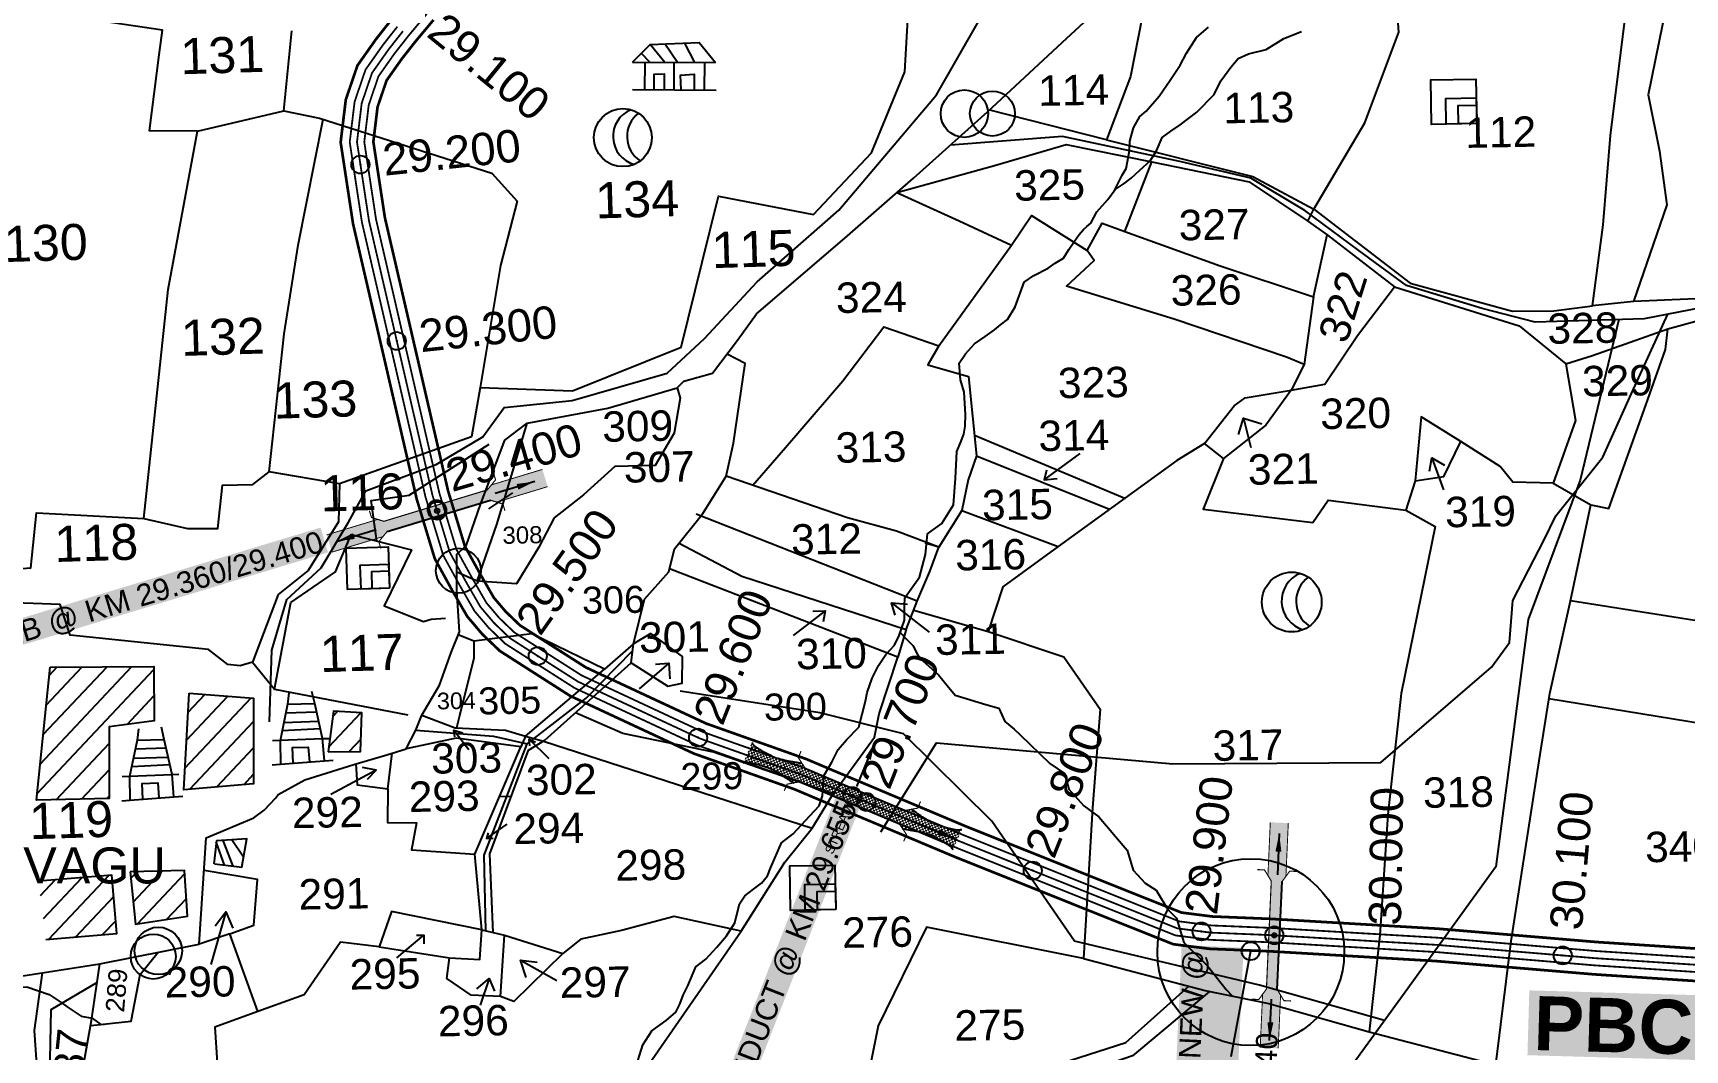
# Model space of a CAD drawing. Header units: millimetres. Extents: x 195514 to 200740, y 1600994 to 1606027.
# Drawn here: x 197881 to 198798, y 1603069 to 1603634 of the extents above; entities that cross this region are included whole.
import ezdxf
from ezdxf.enums import TextEntityAlignment as Align

# ---------------------------------------------------------------- set-up
doc = ezdxf.new("R2010")
doc.units = ezdxf.units.MM
doc.header["$PDMODE"] = 32
doc.header["$PDSIZE"] = 10
doc.linetypes.add('ACAD_ISO02W100', pattern=[15, 12, -3])
doc.linetypes.add('HIDDEN2', pattern=[0.1875, 0.125, -0.0625])
for name, color, linetype in [('BOUNDRY STONES', 240, 'Continuous'), ('CANAL1', 7, 'Continuous'), ('CSMark', 72, 'Continuous'), ('PAPER SIZE', 5, 'Continuous'), ('PLOTS', 7, 'Continuous'), ('PLOTS NO', 7, 'Continuous'), ('ROADS', 1, 'Continuous'), ('STREAMS', 4, 'Continuous'), ('STRUCTURE', 5, 'Continuous'), ('text2', 7, 'Continuous'), ('VILLAGE', 7, 'Continuous'), ('wells', 7, 'Continuous')]:
    doc.layers.add(name, color=color, linetype=linetype)
doc.styles.get("Standard").update_dxf_attribs({"font": 'arial.ttf'})
doc.dimstyles.get("Standard").update_dxf_attribs({"dimtxt": 0.18, "dimasz": 0.18, "dimexe": 0.18, "dimexo": 0.0625, "dimgap": 0.09, "dimtad": 0, "dimtih": 1, "dimtoh": 1, "dimdec": 4, "dimzin": 0, "dimdsep": 46, "dimtxsty": 'Standard', "dimcen": 0.09, "dimadec": 0, "dimazin": 0, "dimtfac": 1, "dimtdec": 4, "dimtofl": 0, "dimtmove": 0, "dimatfit": 3, "dimfxl": 1, "dimtolj": 1, "dimtzin": 0, "dimarcsym": 0})
pattern_1 = [(46.742664, (162119.234, 1580884.609), (-7.2939106, 6.8631866), [])]

# ---------------------------------------------------------------- blocks, each defined once
blk = doc.blocks.new('AQUEDUCT')
at = {"layer": 'STRUCTURE'}
h = blk.add_hatch(dxfattribs=at)
h.set_pattern_fill('DASH', color=256, scale=8, angle=-90, style=0)
h.set_pattern_definition([(270, (-1706662.7411, 769762.6106), (1, -1), [1, -1])])
edge = h.paths.add_edge_path()
edge.add_spline(control_points=[(6.52, -63.09), (6.21, -62.64), (5.22, -61.19), (4.64, -58.3), (4.1, -54.41), (3.28, -48.8), (4.1, -41.39), (5.37, -35.78), (6, -33)], knot_values=[0, 0, 0, 0, 1.613557, 5.24513, 8.624976, 13.470124, 22.190216, 30.746377, 30.746377, 30.746377, 30.746377], degree=3, periodic=0)
edge.add_line((6, -33), (4, -30))
edge.add_line((4, -30), (4, 30))
edge.add_line((4, 30), (6, 33))
edge.add_spline(control_points=[(6, 33), (5.29, 35.76), (3.86, 41.33), (2.83, 48.71), (3.49, 54.35), (3.92, 58.25), (4.42, 61.16), (5.37, 62.64), (5.66, 63.09)], knot_values=[0, 0, 0, 0, 8.556161, 17.276253, 22.121402, 25.501247, 29.13282, 30.746377, 30.746377, 30.746377, 30.746377], degree=3, periodic=0)
edge.add_line((5.66, 63.09), (-6.52, 63.09))
edge.add_spline(control_points=[(-6.52, 63.09), (-6.21, 62.64), (-5.22, 61.19), (-4.64, 58.3), (-4.1, 54.41), (-3.28, 48.8), (-4.1, 41.39), (-5.37, 35.78), (-6, 33)], knot_values=[0, 0, 0, 0, 1.613557, 5.24513, 8.624976, 13.470124, 22.190216, 30.746377, 30.746377, 30.746377, 30.746377], degree=3, periodic=0)
edge.add_line((-6, 33), (-4, 30))
edge.add_line((-4, 30), (-4, -30))
edge.add_line((-4, -30), (-6, -33))
edge.add_spline(control_points=[(-6, -33), (-5.29, -35.76), (-3.86, -41.33), (-2.83, -48.71), (-3.49, -54.35), (-3.92, -58.25), (-4.42, -61.16), (-5.37, -62.64), (-5.66, -63.09)], knot_values=[0, 0, 0, 0, 8.556161, 17.276253, 22.121402, 25.501247, 29.13282, 30.746377, 30.746377, 30.746377, 30.746377], degree=3, periodic=0)
edge.add_line((-5.66, -63.09), (6.52, -63.09))
blk.add_circle((0, 0), 0.938)
at = {"layer": 'STRUCTURE', "const_width": 0.628}
for points in [[(-12, 36), (-8, 36), (-4, 30), (-4, -30), (-8, -36), (-12, -36)], [(12, 36), (8, 36), (4, 30), (4, -30), (8, -36), (12, -36)]]:
    blk.add_lwpolyline(points, dxfattribs=at)
at = {"layer": 'STRUCTURE', "color": 3}
for points in [[(-4, 30), (-4, -30)], [(-4, 30), (-4, -30)], [(4, 30), (4, -30)]]:
    blk.add_lwpolyline(points, dxfattribs=at)
at = {"layer": 'STRUCTURE'}
for points in [[(-6.52, 63.09), (-5.66, 61.72), (-4.66, 58.23), (-4.16, 54.89), (-3.61, 50.07), (-4.27, 41.38), (-6, 33)], [(5.66, 63.09), (4.85, 61.7), (3.95, 58.18), (3.54, 54.83), (3.13, 50), (4.03, 41.33), (6, 33)], [(-5.66, -63.09), (-4.85, -61.7), (-3.95, -58.18), (-3.54, -54.83), (-3.13, -50), (-4.03, -41.33), (-6, -33)], [(6.52, -63.09), (5.66, -61.72), (4.66, -58.23), (4.16, -54.89), (3.61, -50.07), (4.27, -41.38), (6, -33)]]:
    blk.add_spline(points, degree=3, dxfattribs=at)
at = {"layer": 'STRUCTURE', "color": 0}
blk.add_text('STREAM', height=5, dxfattribs=at).set_placement((-19.74, -0.14), align=Align.MIDDLE_CENTER)
for points in [[(32.5, 0.13), (5.82, 0)], [(0.41, -62.01), (0.1, -38.15)]]:
    blk.add_leader(points, dimstyle='Standard', override={"dimasz": 10, "dimgap": 0.09, "dimtad": 0}, dxfattribs=at)
blk = doc.blocks.new('SLB')
at = {"layer": 'STRUCTURE'}
h = blk.add_hatch(dxfattribs=at)
h.set_pattern_fill('DOTS', color=6, scale=20, angle=320.37225, style=0)
h.set_pattern_definition([(320.372247934, (-159.4327, -72.9564), (1.2786241598, 0.5641323054), [0, -1.25])])
h.paths.add_polyline_path([(769699.52, 1706871.07), (769699.52, 1706861.07), (769729.11, 1706861.07), (769732.11, 1706863.07), (769792.11, 1706863.07), (769795.11, 1706861.07), (769824.69, 1706861.07), (769824.69, 1706871.07), (769795.11, 1706871.07), (769792.11, 1706869.07), (769732.11, 1706869.07), (769729.11, 1706871.07)])
at = {"layer": 'STRUCTURE', "color": 6, "const_width": 0.628}
for points in [[(769726.11, 1706877.07), (769726.11, 1706873.07), (769732.11, 1706869.07), (769792.11, 1706869.07), (769798.11, 1706873.07), (769798.11, 1706877.07)], [(769726.11, 1706855.07), (769726.11, 1706859.07), (769732.11, 1706863.07), (769792.11, 1706863.07), (769798.11, 1706859.07), (769798.11, 1706855.07)]]:
    blk.add_lwpolyline(points, dxfattribs=at)
at = {"layer": 'STRUCTURE', "color": 6, "linetype": 'ACAD_ISO02W100', "ltscale": 0.5, "const_width": 0.5}
for points in [[(769699.52, 1706871.07), (769729.11, 1706871.07)], [(769795.11, 1706871.07), (769824.69, 1706871.07)], [(769699.52, 1706861.07), (769729.11, 1706861.07)], [(769795.11, 1706861.07), (769824.69, 1706861.07)]]:
    blk.add_lwpolyline(points, dxfattribs=at)
at = {"layer": 'STRUCTURE', "color": 6}
blk.add_lwpolyline([(769732.11, 1706863.07), (769792.11, 1706863.07)], dxfattribs=at)
blk.add_lwpolyline([(769732.11, 1706863.07), (769792.11, 1706863.07)], dxfattribs=at)
at = {"layer": 'STRUCTURE', "color": 0}
blk.add_circle((769762.11, 1706866.07), 1.24, dxfattribs=at)
for points in [[(769703.75, 1706866.05), (769726.66, 1706866.05)], [(769818.63, 1706865.84), (769795.72, 1706865.84)]]:
    blk.add_leader(points, dimstyle='Standard', override={"dimasz": 10, "dimgap": 0.09, "dimtad": 0}, dxfattribs=at)
blk = doc.blocks.new('PBC')
at = {"layer": 'STRUCTURE', "color": 5, "insert": (13.58, 8.75), "char_height": 30, "width": 181.057, "attachment_point": 1, "rotation": 325.63469, "bg_fill": 1, "box_fill_scale": 1.1, "bg_fill_color": 7, "bg_fill_true_color": 16777215, "bg_fill_transparency": 0}
blk.add_mtext('{\\fArial|b1|i0|c0|p34;\\C256;PBC}', dxfattribs=at)
at = {"layer": 'PAPER SIZE'}
blk.add_leader([(148.6, -102.52), (80.65, -54.71)], dimstyle='Standard', override={"dimasz": 40, "dimgap": 0.09, "dimtad": 0, "dimtfill": 2, "dimtfillclr": 5}, dxfattribs=at)

msp = doc.modelspace()

# ---------------------------------------------------------------- hatches: boundary and pattern name
at = {"layer": 'VILLAGE'}
h = msp.add_hatch(dxfattribs=at)
h.set_pattern_fill('ANSI31', color=30, scale=80.121692, angle=1.74266)
h.set_pattern_definition(pattern_1)
h.paths.add_polyline_path([(197890.38, 1603281.67), (197948.11, 1603281.98), (197948.26, 1603251.8), (197923.26, 1603248.48), (197923.2, 1603208.67), (197882.95, 1603207.72)])
h = msp.add_hatch(dxfattribs=at)
h.set_pattern_fill('ANSI31', color=30, scale=80.121692, angle=1.74266)
h.set_pattern_definition(pattern_1)
h.paths.add_polyline_path([(197967.66, 1603267.07), (198003.44, 1603264.45), (198003.39, 1603216.8), (197964.61, 1603213.55)])
h = msp.add_hatch(dxfattribs=at)
h.set_pattern_fill('ANSI31', color=30, scale=80.121692, angle=1.74266)
h.set_pattern_definition(pattern_1)
h.paths.add_polyline_path([(198044.87, 1603234.65), (198062.86, 1603234.73), (198063.49, 1603256.22), (198047.69, 1603257.14)])
h = msp.add_hatch(dxfattribs=at)
h.set_pattern_fill('ANSI31', color=30, scale=80.121692, angle=1.74266)
h.set_pattern_definition(pattern_1)
h.paths.add_polyline_path([(197934.93, 1603167.96), (197937.76, 1603138.96), (197966.67, 1603143.31), (197965.14, 1603168.8)])
edge = h.paths.add_edge_path()
edge.add_line((197888.14, 1603130.48), (197927.47, 1603133.77))
edge.add_line((197927.47, 1603133.77), (197924.77, 1603166.1))
edge.add_line((197924.77, 1603166.1), (197884.17, 1603162.71))

# ---------------------------------------------------------------- linework, layer by layer
at = {"color": 3}
for p in [(198062.73, 1603560.59), (198082.93, 1603462.65), (198105.07, 1603369.33), (198105.35, 1603368.41), (198161.22, 1603287.78), (198335.89, 1603209.99), (198570.1, 1603132.73), (198557, 1603124, 65)]:
    msp.add_point(p, dxfattribs=at)
at = {"layer": 'BOUNDRY STONES'}
msp.add_lwpolyline([(198133.99, 1603369.44), (198147.43, 1603378.45)], dxfattribs=at)
at = {"layer": 'BOUNDRY STONES', "color": 1}
for centre, radius in [((198398.08, 1603588.86), 13.17), ((198413.64, 1603588.89), 12.48), ((198117.12, 1603335.11), 12.48), ((197947.72, 1603120.96), 12.48), ((197950.52, 1603124.1), 13.17)]:
    msp.add_circle(centre, radius, dxfattribs=at)
at = {"layer": 'CANAL1', "color": 5, "const_width": 1}
for points in [[(198099.52, 1603644.15), (198089.45, 1603632.12), (198081.68, 1603622.24), (198072.77, 1603609.6), (198067.35, 1603593.71), (198064.87, 1603573.16), (198071.41, 1603530.11), (198086.88, 1603463.31), (198106.59, 1603378.1), (198116.08, 1603346.83), (198125.09, 1603330.46), (198132.68, 1603317.3), (198139.79, 1603308.92), (198148.18, 1603300.88), (198164.81, 1603290.24), (198185.5, 1603277.04), (198252.72, 1603245.69), (198308.41, 1603225.94), (198323.57, 1603219.52), (198397.25, 1603188.5), (198489.39, 1603151.63), (198517.33, 1603140.48), (198535.21, 1603138.21), (198568.36, 1603136.84), (198630.99, 1603133.16), (198660.91, 1603131.4), (198748.56, 1603124.03), (198835.15, 1603118.35)], [(198083.24, 1603637.16), (198075.27, 1603627.02), (198065.57, 1603613.27), (198059.51, 1603595.5), (198056.79, 1603573.04), (198063.55, 1603528.6), (198079.09, 1603461.5), (198098.86, 1603376.04), (198108.67, 1603343.71), (198118.12, 1603326.53), (198126.11, 1603312.68), (198133.96, 1603303.43), (198143.21, 1603294.56), (198160.5, 1603283.5), (198181.65, 1603270.01), (198249.68, 1603238.28), (198305.51, 1603218.48), (198320.45, 1603212.15), (198394.21, 1603181.1), (198486.42, 1603144.2), (198515.31, 1603132.67), (198534.53, 1603130.23), (198567.96, 1603128.85), (198630.85, 1603125.16), (198660.35, 1603123.41), (198747.96, 1603116.06), (198834.66, 1603110.37)], [(198630.99, 1603133.16), (198660.91, 1603131.4), (198748.56, 1603124.03), (198835.15, 1603118.35), (198905.89, 1603114.24), (198957.66, 1603109.87), (199017.75, 1603105.99), (199029.21, 1603105.24)], [(199028.69, 1603097.26), (199017.23, 1603098.01), (198957.07, 1603101.89), (198905.32, 1603106.26), (198834.66, 1603110.37), (198747.96, 1603116.06), (198660.35, 1603123.41), (198630.85, 1603125.16)]]:
    msp.add_lwpolyline(points, dxfattribs=at)
at = {"layer": 'CANAL1', "color": 200}
for points, const_width in [([(198079.36, 1603640.31), (198071.26, 1603630.01), (198061.07, 1603615.57), (198054.61, 1603596.62), (198051.75, 1603572.96), (198058.64, 1603527.66), (198074.22, 1603460.38), (198094.02, 1603374.75), (198104.03, 1603341.76), (198113.76, 1603324.08), (198122.01, 1603309.79), (198130.31, 1603300), (198140.1, 1603290.62), (198157.81, 1603279.28), (198179.23, 1603265.62), (198247.79, 1603233.65), (198303.7, 1603213.82), (198318.51, 1603207.54), (198392.31, 1603176.47), (198484.56, 1603139.55), (198514.05, 1603127.79), (198534.12, 1603125.24), (198567.71, 1603123.86), (198630.23, 1603120.18), (198659.99, 1603118.43), (198747.59, 1603111.07), (198834.35, 1603105.38)], 1.5), ([(198103.31, 1603640.88), (198093.34, 1603628.97), (198085.69, 1603619.25), (198077.27, 1603607.31), (198072.25, 1603592.59), (198069.91, 1603573.24), (198076.33, 1603531.05), (198091.76, 1603464.44), (198111.42, 1603379.39), (198120.71, 1603348.78), (198129.44, 1603332.91), (198136.78, 1603320.19), (198143.44, 1603312.36), (198151.29, 1603304.83), (198167.5, 1603294.45), (198187.91, 1603281.44), (198254.62, 1603250.33), (198310.22, 1603230.6), (198325.51, 1603224.12), (198399.15, 1603193.12), (198491.24, 1603156.27), (198518.59, 1603145.36), (198535.62, 1603143.19), (198568.61, 1603141.84), (198631.29, 1603138.15), (198661.27, 1603136.38), (198748.93, 1603129.02), (198835.46, 1603123.34)], 1.5), ([(198631.29, 1603138.15), (198661.27, 1603136.38), (198748.93, 1603129.02), (198835.46, 1603123.34), (198906.25, 1603119.23), (198958.03, 1603114.86), (199018.07, 1603110.98), (199029.54, 1603110.23)], 1), ([(198630.23, 1603120.18), (198659.99, 1603118.43), (198747.59, 1603111.07), (198834.35, 1603105.38), (198904.97, 1603101.27), (198956.69, 1603096.91), (199016.9, 1603093.02), (199028.36, 1603092.27)], 1)]:
    msp.add_lwpolyline(points, dxfattribs=dict(at, const_width=const_width))
at = {"layer": 'CANAL1', "color": 1, "linetype": 'HIDDEN2', "ltscale": 4, "const_width": 1}
msp.add_lwpolyline([(198086.35, 1603634.64), (198078.48, 1603624.63), (198069.17, 1603611.44), (198063.43, 1603594.6), (198060.83, 1603573.1), (198067.48, 1603529.35), (198082.99, 1603462.41), (198102.72, 1603377.07), (198112.37, 1603345.27), (198121.6, 1603328.49), (198129.39, 1603314.99), (198136.88, 1603306.18), (198145.7, 1603297.72), (198161.22, 1603287.78), (198162.65, 1603286.87), (198183.57, 1603273.53), (198251.2, 1603241.99), (198306.96, 1603222.21), (198322.01, 1603215.83), (198395.73, 1603184.8), (198487.9, 1603147.91), (198516.32, 1603136.58), (198534.87, 1603134.22), (198568.16, 1603132.85), (198630.76, 1603129.16), (198660.63, 1603127.41), (198748.26, 1603120.04), (198834.9, 1603114.36)], dxfattribs=at)
at = {"layer": 'PLOTS'}
for points in [[(199126.79, 1603875.28), (199095.19, 1603855.06), (198975.15, 1603791.46), (198944.73, 1603775.34), (198914.54, 1603759.35), (198806.77, 1603742.31), (198793.81, 1603678.41), (198777.77, 1603599.34), (198784.09, 1603568.03), (198788.11, 1603538.19), (198769.53, 1603484.58), (198746.77, 1603482.21), (198752.68, 1603527.2), (198756.78, 1603576.65), (198766.25, 1603652.64), (198635.88, 1603679.63), (198503.24, 1603675.58), (198490.25, 1603609.44), (198476.99, 1603574.38), (198434.02, 1603585.31), (198412.13, 1603590.87)], [(198588.71, 1603529.08), (198592.17, 1603535.77), (198620.34, 1603583.79), (198639.22, 1603634.14), (198635.88, 1603679.63), (198655.7, 1603702.57), (198706.31, 1603692.49), (198753.75, 1603685.41), (198793.59, 1603677.33)], [(197838.28, 1603104.57), (197918, 1603116.89), (197973.26, 1603127.89), (197977.16, 1603186.87), (198003.62, 1603197.87), (198009.32, 1603202.17), (198015.81, 1603209.02), (198017.1, 1603210.97), (198031.92, 1603218.97), (198059.07, 1603227.63), (198077.42, 1603232.93), (198088.07, 1603236.25), (198093.41, 1603246.68), (198096.87, 1603254.98), (198106.55, 1603271.61), (198113.08, 1603289.82), (198117.69, 1603301.19), (198116.3, 1603324.3), (198116.26, 1603344.29), (198121.37, 1603348.99), (198129.42, 1603371.95), (198143, 1603407.54), (198155.33, 1603416.98), (198200.04, 1603425.4), (198238.68, 1603436.67), (198242.27, 1603440.39), (198258.15, 1603444.71), (198272.05, 1603463.02), (198282.62, 1603477.77), (198331.68, 1603519.81), (198369.76, 1603553), (198410.91, 1603589.77), (198452.34, 1603628.25), (198503.24, 1603675.58)], [(198020.12, 1603590.37), (198040.09, 1603586.42), (198135.72, 1603555.81), (198149.84, 1603540.24), (198140.55, 1603504.59), (198129.14, 1603436.88), (198180.53, 1603434.92), (198240.83, 1603459.18), (198252.51, 1603506.34), (198261.58, 1603542.95), (198314.2, 1603532.86), (198346.47, 1603567.11), (198364.95, 1603612.14), (198367.32, 1603654.29)], [(197796.68, 1603420.67), (197857.61, 1603358.96), (197860.16, 1603335.3), (197879.71, 1603336.68), (197882.96, 1603367.3), (197942.41, 1603364.16), (197956.06, 1603491.28), (197972.26, 1603579.07), (197945.61, 1603579.24), (197951, 1603621.5), (197952.76, 1603635.22), (197877.77, 1603646.35), (197836.05, 1603641.61), (197815.91, 1603650.75), (197814.12, 1603638.96), (197770.24, 1603636.3)], [(197972.26, 1603579.07), (198020.12, 1603590.37), (198024.65, 1603634.77)], [(198129.14, 1603436.88), (198124.47, 1603409.44), (198051.14, 1603383.32), (198012.04, 1603390.03), (198020.47, 1603466.56), (198028.25, 1603515.84), (198042.04, 1603585.8)], [(198360.58, 1603545), (198414.75, 1603560.01), (198454.57, 1603571.76), (198502.11, 1603562.05), (198556.23, 1603551.01), (198588.71, 1603529.08), (198599.46, 1603521.57), (198636.9, 1603492.63), (198706.18, 1603470.98), (198731.92, 1603449.89), (198746.8, 1603454.61), (198788.59, 1603469.42), (198827.96, 1603480.15), (198829.92, 1603487.14), (198769.53, 1603484.58)], [(198476.99, 1603574.38), (198558.23, 1603553.98), (198592.17, 1603535.77), (198645.63, 1603494.79), (198702.37, 1603479.16), (198725.34, 1603479.44), (198746.77, 1603482.21)], [(198360.58, 1603545), (198395.08, 1603529.41), (198424.21, 1603515.92), (198435.39, 1603532.3), (198466.3, 1603512.88), (198474.53, 1603528), (198487.16, 1603523.51), (198502.11, 1603562.05)], [(198383.92, 1603459.98), (198424.21, 1603515.92)], [(198487.16, 1603523.51), (198540.09, 1603504.35), (198591.97, 1603487.23), (198599.46, 1603521.57)], [(198591.97, 1603487.23), (198586.72, 1603449.57), (198576.92, 1603453.7), (198514.56, 1603474.71), (198454.69, 1603493.02), (198470.1, 1603507.24), (198466.3, 1603512.88)], [(198586.72, 1603449.57), (198579.49, 1603435.41), (198565.52, 1603415.92), (198541.95, 1603397.45), (198531.34, 1603405.8), (198547.76, 1603426.67), (198553.97, 1603431.04), (198579.49, 1603435.41), (198598.28, 1603438.63), (198616.39, 1603465.63), (198636.9, 1603492.63)], [(198280.64, 1603382.56), (198298.72, 1603403.57), (198330.52, 1603440.49), (198353.29, 1603470.46), (198383.92, 1603459.98), (198377.7, 1603449.47), (198400.43, 1603442.92), (198404.77, 1603398.92), (198400.22, 1603385.55), (198396.57, 1603368.61), (198383.88, 1603348.13), (198376.24, 1603350.36)], [(198971.04, 1603285.28), (198860.94, 1603298.47), (198734.59, 1603318.49), (198745.91, 1603371.69), (198755.79, 1603369.59), (198776.35, 1603426.98), (198787.42, 1603457.86), (198788.59, 1603469.42)], [(198214.3, 1603294.6), (198220.54, 1603319.27), (198233.92, 1603334.49), (198237.1, 1603347.29), (198252.79, 1603366.8), (198265.77, 1603387.65), (198269.92, 1603405.9), (198276.39, 1603450.14), (198266.27, 1603455.4)], [(198731.92, 1603449.89), (198737.36, 1603418.48), (198725.01, 1603383.77), (198745.91, 1603371.69)], [(198238.68, 1603436.67), (198240.18, 1603430.84), (198236.92, 1603411.5), (198226.42, 1603393.59), (198204.03, 1603393.03), (198186.55, 1603377.31), (198170.24, 1603364.55), (198161.82, 1603348.18), (198149.4, 1603327.76), (198127.57, 1603329.31), (198116.28, 1603334.29)], [(198127.57, 1603329.31), (198138.66, 1603361.39), (198155.33, 1603416.98)], [(198725.01, 1603383.77), (198702.53, 1603384.36), (198695.55, 1603393.04), (198673.64, 1603406.81), (198651.73, 1603420.57), (198648.41, 1603385.02), (198664.33, 1603387.47), (198673.64, 1603406.81)], [(198071.93, 1603351.54), (198068.75, 1603374.17), (198089.85, 1603377.13), (198134.23, 1603405.33)], [(198403.65, 1603410.3), (198487.08, 1603375.32)], [(198531.34, 1603405.8), (198516, 1603396.32), (198487.08, 1603375.32), (198450.13, 1603348.5), (198419.41, 1603326.19), (198411.18, 1603301.34), (198453.33, 1603287.38), (198473.48, 1603258.28), (198469.26, 1603203.43), (198465.87, 1603147.47), (198464.2, 1603119.8), (198531.81, 1603102.11), (198567.07, 1603094.88), (198622.84, 1603079.19)], [(198404.77, 1603398.92), (198478.71, 1603369.25)], [(198541.95, 1603397.45), (198530.69, 1603369.37), (198591.48, 1603361.88), (198600.04, 1603374.34), (198643.21, 1603368.81)], [(197942.41, 1603364.16), (197966.76, 1603358.47), (197983.57, 1603358.51), (197986.12, 1603382.65), (198003.03, 1603383.04), (198012.04, 1603390.03)], [(198371.85, 1603318.27), (198374.93, 1603325.68), (198378.92, 1603334.73), (198383.88, 1603348.13), (198360.46, 1603357.05), (198333.24, 1603364.55), (198265.77, 1603387.65)], [(198051.14, 1603383.32), (198050.47, 1603362.29), (198033.78, 1603335.19), (198017.02, 1603321.89), (198002.88, 1603284.43), (197995.89, 1603282.34), (197989.05, 1603283.07), (197978.34, 1603291.42), (197901.55, 1603299.31), (197895.98, 1603316.39), (197860.75, 1603317.69), (197860.16, 1603335.3)], [(198648.41, 1603385.02), (198643.21, 1603368.81), (198659.52, 1603359.64), (198649.73, 1603311.63), (198640.63, 1603266.99), (198633.12, 1603199.79), (198628.68, 1603132.89), (198622.84, 1603079.19), (198693.1, 1603060.81), (198807.56, 1603028.7)], [(198396.57, 1603368.61), (198450.13, 1603348.5)], [(198365.83, 1603302.41), (198371.85, 1603318.27), (198249.09, 1603366.53)], [(198015.11, 1603269.36), (198024.03, 1603317.53), (198048.88, 1603334.46), (198057.62, 1603355.19), (198091.06, 1603346.66), (198076, 1603315.6), (198097.73, 1603306.91), (198101.99, 1603308.21), (198110.02, 1603308.76)], [(198239.62, 1603350.42), (198274.41, 1603332.04), (198365.83, 1603302.41), (198361.16, 1603287.16)], [(198325.14, 1603211.32), (198330.23, 1603218.11), (198348.17, 1603242.68), (198350.74, 1603255.66), (198361.16, 1603287.16), (198234.36, 1603336.26)], [(198369.96, 1603313.27), (198411.18, 1603301.34)], [(198693.1, 1603060.81), (198701.62, 1603129.4), (198717.24, 1603229.66), (198723.06, 1603267.06), (198734.59, 1603318.49)], [(198125.65, 1603295.95), (198125.7, 1603286.5), (198117.69, 1603254.5), (198116.03, 1603247.88)], [(198154.46, 1603243.35), (198198.16, 1603280.51), (198157.85, 1603300.01), (198125.65, 1603295.95), (198116.98, 1603299.46)], [(198136.43, 1603134.25), (198134.5, 1603177.99), (198156.11, 1603235.52), (198165.21, 1603241.11), (198213.01, 1603283.9), (198214.3, 1603294.6), (198198.16, 1603280.51)], [(198213.01, 1603283.9), (198233.37, 1603271.01), (198241.45, 1603272.65), (198241.61, 1603287.57), (198223.88, 1603300.24), (198214.3, 1603294.6)], [(198002.88, 1603284.43), (198015.11, 1603269.36), (198089.1, 1603255.07)], [(198722.6, 1603264.13), (198886.01, 1603237.62), (198956.5, 1603226.19), (198950.86, 1603198.05), (199155.54, 1603153.52), (199336.91, 1603116.32), (199369.96, 1603109.54)], [(198096.87, 1603254.98), (198115.29, 1603247.91), (198143.37, 1603246.59), (198154.46, 1603243.35), (198151.81, 1603237.33)], [(198154.46, 1603243.35), (198164.45, 1603240.43), (198225.55, 1603220.64), (198313.53, 1603192.23), (198325.14, 1603211.32), (198258.71, 1603234.48), (198208.38, 1603244.68), (198182.09, 1603256.22)], [(198130.06, 1603135.72), (198126.22, 1603177.69), (198151.81, 1603237.33), (198115.85, 1603242.18), (198088.07, 1603236.25)], [(198060.2, 1603227.96), (198060.95, 1603216.22), (198077.99, 1603214.04), (198080.28, 1603233.82)], [(198077.99, 1603214.04), (198077.75, 1603195.3), (198093.78, 1603195.09), (198091.07, 1603180.25), (198126.22, 1603177.69)], [(198140.05, 1603209.9), (198146.48, 1603209.88)], [(198274.09, 1603135.01), (198298.32, 1603173.32), (198313.53, 1603192.23)], [(197990.23, 1603133.58), (198003.5, 1603138.39), (198005.59, 1603163.75), (197975.96, 1603168.76)], [(198130.06, 1603135.72), (198080.01, 1603145.87), (198073.15, 1603126.37), (198112.11, 1603120.28)], [(198172.81, 1603015.97), (198189.39, 1603013.77), (198221.74, 1603059.55), (198274.09, 1603135.01), (198236.94, 1603143.11), (198207.75, 1603135.37), (198185.05, 1603130.68), (198175.04, 1603122.61), (198147.98, 1603095.93), (198140.48, 1603098.72), (198142.79, 1603132.78), (198175.04, 1603122.61)], [(198005.86, 1603090.42), (197990.23, 1603133.58), (197973.26, 1603127.89)], [(198140.48, 1603098.72), (198124.22, 1603099.55), (198110.74, 1603108.76), (198112.11, 1603120.28), (198129.05, 1603119.24), (198130.06, 1603135.72), (198142.79, 1603132.78)], [(198464.2, 1603119.8), (198377, 1603137.3), (198350.27, 1603082.41), (198339.77, 1603030.72), (198384.24, 1603028.46), (198431.32, 1603055.08), (198487.74, 1603073.24), (198522.62, 1603104.51)], [(197912.97, 1603082.67), (197935.49, 1603085.1), (197940.47, 1603111.04), (197950.45, 1603123.35)], [(198073.15, 1603126.37), (198051.63, 1603128.88), (198031.41, 1603099.68), (198005.86, 1603090.42), (197981.92, 1603081.76), (197988.25, 1602985.49)], [(197902.95, 1603010.34), (197910.29, 1603023.37), (197907.49, 1603052.34), (197913.46, 1603085.44), (197918, 1603116.89)], [(197916.51, 1603106.57), (197890.88, 1603091.37), (197889.52, 1603027.46)], [(198534.15, 1603101.63), (198491.42, 1603065.91), (198437.83, 1603047.25), (198431.35, 1603016.38), (198448.37, 1603004.02)]]:
    msp.add_lwpolyline(points, dxfattribs=at)
at = {"layer": 'PLOTS NO', "color": 0}
for points in [[(198550.26, 1603410.7), (198553.06, 1603419.81), (198563.17, 1603416.69)], [(198553.06, 1603419.81), (198557.08, 1603403.55)], [(198442.36, 1603385.61), (198462.32, 1603400.25)], [(198656.39, 1603390.36), (198657.59, 1603397.8), (198664.65, 1603393.63)], [(198657.59, 1603397.8), (198664.16, 1603380.11)], [(198443.64, 1603390.86), (198442.36, 1603385.61), (198449.51, 1603386.38)], [(198320.7, 1603312.8), (198302.91, 1603299.14)], [(198313.94, 1603312.67), (198320.7, 1603312.8), (198319.59, 1603306.8)], [(198359.64, 1603310.52), (198357.58, 1603317.24), (198366.51, 1603316.55)], [(198357.58, 1603317.24), (198378.54, 1603301.05)], [(198233.93, 1603283.8), (198217.55, 1603269.52)], [(198226.5, 1603283.23), (198233.93, 1603283.8), (198234.6, 1603275.03)], [(198115.07, 1603242.88), (198114.55, 1603246.58), (198119.6, 1603245.22)], [(198114.55, 1603246.58), (198122.89, 1603235.95)], [(198156.73, 1603237.96), (198156.39, 1603241.61), (198159.9, 1603239.91)], [(198156.39, 1603241.61), (198167.29, 1603230.86)], [(198071.38, 1603224.45), (198046.37, 1603210.9)], [(198066.66, 1603219.36), (198071.38, 1603224.45), (198063.84, 1603225.85)], [(198132.73, 1603186.48), (198144.26, 1603194.36)], [(198133.58, 1603189.68), (198132.73, 1603186.48), (198136.44, 1603186.72)], [(197988.06, 1603145.71), (197979.69, 1603116.55)], [(197982.05, 1603138.02), (197988.06, 1603145.71), (197991.8, 1603136.71)], [(198082.92, 1603120.27), (198097.93, 1603132.8)], [(198093.94, 1603132.82), (198097.93, 1603132.8), (198097.91, 1603128.09)], [(198154.75, 1603109.28), (198151.61, 1603118.86), (198160.9, 1603117.92)], [(198151.61, 1603118.86), (198171.85, 1603107.74)], [(198127.39, 1603102.98), (198134.15, 1603108.85), (198137.25, 1603101.72)], [(198134.15, 1603108.85), (198129.21, 1603093.87)]]:
    msp.add_lwpolyline(points, dxfattribs=at)
at = {"layer": 'ROADS'}
msp.add_lwpolyline([(198012.17, 1603251.28), (198013.46, 1603290.96), (198021.92, 1603319.06), (198040.99, 1603336.79), (198056.11, 1603362.08), (198065.75, 1603379.38), (198104.7, 1603394.04), (198130.71, 1603409.4), (198142.52, 1603425.77), (198180.26, 1603429.53), (198233.03, 1603444.86), (198253.68, 1603463.99), (198283.09, 1603495.43), (198328.39, 1603535.24), (198382.66, 1603599.33), (198416.8, 1603659.27), (198434.53, 1603685.63)], dxfattribs=at)
at = {"layer": 'ROADS', "color": 1}
for points in [[(199763.95, 1603366.25), (199655.92, 1603373.69), (199610.2, 1603369.93), (199590.44, 1603358.4), (199561.79, 1603350.32), (199407.56, 1603342.84), (199290.35, 1603347.53), (199064.51, 1603413.77), (199007.48, 1603429.63), (198952.12, 1603447.41), (198886.48, 1603465.83), (198835.19, 1603480.22), (198813.65, 1603482.43), (198775.41, 1603474.96), (198715, 1603473.16), (198685.54, 1603480.65), (198643.59, 1603493.37), (198617.11, 1603512.87), (198587.06, 1603535), (198557.08, 1603552.98), (198517.69, 1603562.33), (198452.49, 1603576.08), (198390.33, 1603571.39)], [(198761.51, 1603474.54), (198740.04, 1603385.43), (198711.02, 1603308.08), (198693.09, 1603170.66), (198640.4, 1603097.93), (198612.43, 1603059.33), (198536.28, 1603062.06), (198454.31, 1603044.62), (198423.65, 1603034.94), (198323.48, 1602966.3), (198258.55, 1602937.35), (198224.66, 1602914.69), (198218.05, 1602898.3)], [(198351.6, 1603190.12), (198382.62, 1603239.53), (198461.82, 1603232.49), (198513.88, 1603228), (198629.25, 1603228.65), (198690.73, 1603281.61), (198700.73, 1603295.24), (198702.65, 1603318.67), (198719.91, 1603352.22), (198726.41, 1603365.5), (198752.46, 1603398.14), (198768.54, 1603433.43), (198788.63, 1603477.54)], [(198132.4, 1603135.18), (198131.48, 1603177.3), (198155.39, 1603239.08), (198188.08, 1603264.45), (198213.82, 1603290.66)], [(198631.31, 1603085.39), (198561.93, 1603105.13), (198459.12, 1603129.53), (198413.3, 1603196.13), (198364.32, 1603244.57), (198317.82, 1603256.24), (198257.98, 1603265.47), (198240.33, 1603268.2)], [(198093.41, 1603246.68), (198136.6, 1603243.2), (198155.39, 1603239.08)], [(197884.96, 1603034.34), (197881.79, 1603079.96), (197886.23, 1603111.98)]]:
    msp.add_lwpolyline(points, dxfattribs=at)
at = {"layer": 'STREAMS', "color": 4}
for points in [[(198215.75, 1603060.14), (198219.53, 1603071.85), (198224.55, 1603079.75), (198232.44, 1603085.38), (198237.84, 1603090.14), (198240.09, 1603094.5), (198242, 1603099.52), (198244.57, 1603104.72), (198248.88, 1603115.27), (198254.47, 1603119.53), (198260.67, 1603126.13), (198266.05, 1603132.54), (198270.58, 1603139.61), (198273.22, 1603150.3), (198276.13, 1603154.67), (198280.89, 1603158.42), (198285.5, 1603161.66), (198288.75, 1603165.71), (198290.34, 1603170.06), (198296.44, 1603184.01), (198303.05, 1603189.15), (198312.25, 1603199.02), (198317.51, 1603204.64), (198319.25, 1603210.19), (198319.78, 1603217.9), (198320.22, 1603221.59), (198324.48, 1603228.93), (198328.04, 1603235.86), (198332.63, 1603241.3), (198339.54, 1603248.28), (198343.13, 1603262.74), (198344.05, 1603267.6), (198346.93, 1603275.48), (198350.32, 1603282.57), (198354.4, 1603288.66), (198359.17, 1603293.77), (198361.92, 1603299.17), (198364.78, 1603307.76), (198364.8, 1603315.62), (198365.05, 1603320.14), (198367.5, 1603323.7), (198373.19, 1603331.47), (198376.45, 1603344.11), (198377.57, 1603355.63), (198385.51, 1603361.39), (198392.01, 1603371.67), (198393.08, 1603386.4), (198393.91, 1603401.28), (198395.84, 1603406.19), (198397.78, 1603410.94), (198398.54, 1603415.33), (198398.6, 1603421.87), (198397.87, 1603434.31), (198395.89, 1603441.01), (198395.21, 1603450.43), (198398.66, 1603455.54), (198403.62, 1603461.02), (198409.61, 1603465.17), (198414.77, 1603468.8), (198418.09, 1603471.55), (198421.92, 1603474.49), (198426.2, 1603481.62), (198431.34, 1603495.35), (198436.67, 1603498.98), (198444.52, 1603503), (198448.52, 1603505.94), (198453.02, 1603508.71), (198456.13, 1603513.48), (198459.25, 1603518.09), (198461.72, 1603521.67), (198464.19, 1603524.57), (198466.02, 1603526.12), (198468.35, 1603528.02), (198471.64, 1603534.4), (198477.75, 1603541.25), (198481.87, 1603546.71), (198486.7, 1603550), (198490.69, 1603553.1), (198495.5, 1603557.4), (198501.13, 1603562.72), (198504.74, 1603568.17), (198507.81, 1603575.64), (198512.64, 1603579.09), (198517.8, 1603582.72), (198527.14, 1603589.75), (198536.75, 1603599.52), (198540.49, 1603607), (198545.91, 1603614.67), (198550.04, 1603619.46), (198555.72, 1603622.09), (198565.63, 1603624.46), (198575.47, 1603630.54), (198585.25, 1603634.52)], [(198481.24, 1603545.9), (198485.66, 1603554.78), (198487.89, 1603558.34), (198489.83, 1603568.24), (198489.91, 1603573.52), (198491.89, 1603580.95), (198495.47, 1603587.35), (198498.94, 1603590.23), (198506.2, 1603598.6), (198512.38, 1603607.51), (198517.87, 1603615.71), (198521.45, 1603622.47), (198526.93, 1603631.19), (198533.53, 1603636.77)], [(198362.46, 1603300.8), (198365.77, 1603297.36), (198369.47, 1603293.53), (198371.97, 1603288.57), (198373.08, 1603286.7), (198383.66, 1603277.42), (198388.52, 1603271.47), (198392.94, 1603266.08), (198410.03, 1603260.93), (198417.23, 1603258.76), (198420.57, 1603251.49), (198425.69, 1603247.26), (198429.06, 1603244.02), (198445.51, 1603228.19), (198453.56, 1603222.47), (198456.02, 1603213.89), (198464.4, 1603204.55), (198472.72, 1603198.51), (198478.02, 1603192.28), (198482.02, 1603187.58), (198488.45, 1603180.02), (198491.86, 1603168.87), (198498.47, 1603161.66), (198504.59, 1603157.74), (198510.98, 1603147.07), (198515.85, 1603142.31), (198519.84, 1603128.72), (198533.04, 1603115.87), (198543.36, 1603102.69), (198546.93, 1603099.01)], [(197847, 1603105.92), (197853.32, 1603099.41), (197862.17, 1603103.06), (197871.66, 1603104.01), (197877.47, 1603104.12), (197889.96, 1603099.89), (197897.1, 1603095.06), (197899.98, 1603093.11), (197907.62, 1603087.93), (197913.72, 1603086.83), (197918.66, 1603083.28), (197920.58, 1603083.49)]]:
    msp.add_lwpolyline(points, dxfattribs=at)
at = {"layer": 'text2', "color": 3, "linetype": 'Continuous', "elevation": 65}
msp.add_lwpolyline([(198557, 1603124), (198546.05, 1603065.21)], dxfattribs=at)
at = {"layer": 'text2', "color": 3, "linetype": 'Continuous'}
msp.add_circle((198557.12, 1603123.39), 51.88, dxfattribs=at)
for p in [(198250.18, 1603242.47), (198343.54, 1603206.77), (198436, 1603168.68), (198529.71, 1603134.87)]:
    msp.add_point(p, dxfattribs=at)
at = {"layer": 'text2', "color": 5, "linetype": 'Continuous'}
msp.add_point((198730.25, 1603121.56), dxfattribs=at)
at = {"layer": 'VILLAGE', "color": 5}
for points in [[(198213.85, 1603617.35), (198223.61, 1603627.19), (198250.76, 1603628.35), (198259.82, 1603617.24)], [(198231.8, 1603617.3), (198223.61, 1603627.19)], [(198238.83, 1603617.29), (198231.82, 1603627.54)], [(198248.46, 1603617.26), (198242.87, 1603628.01)], [(198213.85, 1603617.35), (198259.82, 1603617.24)], [(198223.59, 1603617.32), (198218.73, 1603622.27)], [(198220.56, 1603617.33), (198220.42, 1603602.21)], [(198236.83, 1603617.29), (198236.69, 1603602.06)], [(198253.78, 1603617.25), (198253.64, 1603601.9)], [(198225.85, 1603602.16), (198225.79, 1603610.84), (198231.32, 1603610.88), (198231.39, 1603602.1)], [(198240.85, 1603602.02), (198240.4, 1603610.28), (198248.09, 1603610.7), (198248.01, 1603601.95)], [(198213.8, 1603602.27), (198260.29, 1603601.84)], [(198023.01, 1603267.34), (198022.3, 1603261.1), (198018.09, 1603240.76), (198018.29, 1603227.74)], [(198042.7, 1603229.57), (198041.65, 1603241.93), (198037.34, 1603261.34), (198035.83, 1603268.17)], [(198022.3, 1603261.1), (198037.34, 1603261.34)], [(198020.2, 1603250.93), (198039.49, 1603251.64)], [(198021.29, 1603256.24), (198038.35, 1603256.78)], [(197939.48, 1603247.39), (197938.77, 1603241.15), (197934.56, 1603220.81), (197934.76, 1603207.79)], [(197938.77, 1603241.15), (197953.81, 1603241.39)], [(197959.17, 1603209.62), (197958.12, 1603221.98), (197953.81, 1603241.39), (197952.3, 1603248.22)], [(198013.93, 1603240.91), (198018.09, 1603240.98), (198041.65, 1603241.93), (198045.41, 1603242.08)], [(198019.26, 1603246.42), (198040.4, 1603247.56)], [(197936.67, 1603230.98), (197955.96, 1603231.68)], [(197937.76, 1603236.29), (197954.82, 1603236.82)], [(198025.41, 1603228.27), (198025.03, 1603236.99), (198033.77, 1603237.25), (198034.39, 1603228.95)], [(197930.4, 1603220.96), (197934.56, 1603221.02), (197958.12, 1603221.98), (197961.88, 1603222.13)], [(197935.73, 1603226.47), (197956.87, 1603227.61)], [(198013.78, 1603227.4), (198018.29, 1603227.74), (198047.59, 1603229.94)], [(197941.88, 1603208.32), (197941.5, 1603217.04), (197950.24, 1603217.3), (197950.86, 1603208.99)], [(197930.25, 1603207.45), (197934.76, 1603207.79), (197964.06, 1603209.98)]]:
    msp.add_lwpolyline(points, dxfattribs=at)
at = {"layer": 'VILLAGE', "color": 30}
for points in [[(197890.38, 1603281.67), (197948.11, 1603281.98), (197948.26, 1603251.8), (197923.26, 1603248.48), (197923.2, 1603208.67), (197882.95, 1603207.72), (197890.38, 1603281.67)], [(197967.66, 1603267.07), (198003.44, 1603264.45), (198003.39, 1603216.8), (197964.61, 1603213.55), (197967.66, 1603267.07)], [(198044.87, 1603234.65), (198062.86, 1603234.73), (198063.49, 1603256.22), (198047.69, 1603257.14), (198044.87, 1603234.65)], [(197981.62, 1603172.46), (197996.92, 1603170.63), (197999.72, 1603186.25), (197982.85, 1603185.13), (197981.34, 1603172.49)], [(197987.25, 1603171.73), (197982.72, 1603184.61)], [(197992.06, 1603171.21), (197986.58, 1603185.38)], [(197997.9, 1603176.11), (197991.28, 1603185.69)], [(197888.14, 1603130.48), (197927.47, 1603133.77), (197924.77, 1603166.1), (197884.17, 1603162.71)], [(197934.93, 1603167.96), (197937.76, 1603138.96), (197966.67, 1603143.31), (197965.14, 1603168.8), (197934.93, 1603167.96)]]:
    msp.add_lwpolyline(points, dxfattribs=at)
at = {"layer": 'wells', "color": 0}
for points in [[(198682.52, 1603583.35), (198657.5, 1603582.89), (198657.05, 1603607.57), (198682.06, 1603608.03)], [(198682.52, 1603583.35), (198665.62, 1603583.04), (198665.36, 1603597.25), (198682.26, 1603597.56)], [(198682.53, 1603583.31), (198672.35, 1603583.13), (198672.17, 1603593.41), (198682.35, 1603593.6)], [(198078.79, 1603325.45), (198055.5, 1603324.74), (198054.8, 1603347.72), (198078.1, 1603348.43)], [(198078.79, 1603325.45), (198063.07, 1603324.97), (198062.66, 1603338.2), (198078.39, 1603338.68)], [(198078.81, 1603325.41), (198069.33, 1603325.13), (198069.04, 1603334.71), (198078.52, 1603334.99)], [(198326.63, 1603147.05), (198301.61, 1603146.59), (198301.16, 1603171.27), (198326.18, 1603171.73)], [(198326.63, 1603147.05), (198309.74, 1603146.74), (198309.48, 1603160.95), (198326.37, 1603161.26)], [(198326.65, 1603147.01), (198316.47, 1603146.83), (198316.28, 1603157.11), (198326.46, 1603157.3)]]:
    msp.add_lwpolyline(points, close=True, dxfattribs=at)
for centre, radius in [((198208.46, 1603575.53), 16.11), ((198579.84, 1603317.73), 16.59)]:
    msp.add_circle(centre, radius, dxfattribs=at)
for centre, radius, start, end in [((198219.08, 1603576.2), 16.11, 112.90743, 254.33073), ((198226.86, 1603576.16), 16.11, 126.8313, 237.09492), ((198590.78, 1603318.29), 16.59, 112.21149, 253.63479), ((198598.8, 1603318.15), 16.59, 126.13536, 236.39898)]:
    msp.add_arc(centre, radius, start, end, dxfattribs=at)

# ---------------------------------------------------------------- block references
at = {"rotation": 67.10689781257213}
msp.add_blockref('AQUEDUCT', (198335.89, 1603209.99), dxfattribs=at)
at = {"layer": 'PAPER SIZE', "rotation": 32.73697055119501}
msp.add_blockref('PBC', (198707.94, 1603084.38), dxfattribs=at)
at = {"layer": 'STRUCTURE', "color": 0}
for p, rotation in [((-42739.66, -253488.93), 16.88408213773361), ((1869239.99, 757681.6), 87.4324855249487)]:
    msp.add_blockref('SLB', p, dxfattribs=dict(at, rotation=rotation))

# ---------------------------------------------------------------- texts
at = {"layer": 'CSMark', "color": 1}
for s, rotation, p in [('29.100', 320.75183, (198104.48, 1603639.19, 96)), ('29.200', 6.09591, (198075.14, 1603563.3, 96)), ('29.300', 6.09591, (198095.34, 1603465.36, 96)), ('29.400', 16.19601, (198111, 1603387.35, 96)), ('29.500', 54.6905, (198155.15, 1603303.43, 96)), ('29.600', 68.32025, (198255.38, 1603251.72, 96)), ('29.700', 68.32025, (198348.05, 1603216.12, 96)), ('29.800', 68.32025, (198439.45, 1603177.79)), ('29.900', 83.24015, (198529.32, 1603144.62)), ('30.000', 89.0227, (198631.44, 1603138.18)), ('30.100', 85.19897, (198731.91, 1603135.87))]:
    msp.add_text(s, height=18, rotation=rotation, dxfattribs=at).set_placement(p, align=Align.MIDDLE_LEFT)
at = {"layer": 'PLOTS NO'}
for s, height, rotation, p in [('131', 19.985, 1.74266, (197963.03, 1603610.68)), ('114', 16.883, 1.04672, (198439.2, 1603593.14)), ('113', 16.883, 1.04672, (198541.99, 1603583.43)), ('112', 16.883, 1.04672, (198676.35, 1603569.81)), ('134', 19.985, 1.74266, (198193.4, 1603530.64)), ('325', 16.883, 1.04672, (198425.83, 1603540.46)), ('327', 16.883, 1.04672, (198517.21, 1603518.45)), ('130', 19.985, 1.74266, (197865.06, 1603506.44)), ('115', 19.985, 1.74266, (198258, 1603503.07)), ('326', 16.883, 1.04672, (198512.76, 1603482.19)), ('322', 16.883, 72.58672, (198610.31, 1603460.52)), ('324', 16.883, 1.04672, (198326.89, 1603478.14)), ('328', 16.883, 1.04672, (198721.94, 1603461.03)), ('132', 19.985, 1.74266, (197963.39, 1603454.33)), ('323', 16.883, 1.04672, (198450.12, 1603430.84)), ('329', 16.883, 1.04672, (198741.15, 1603431.84)), ('133', 19.985, 1.74266, (198014.71, 1603419.5)), ('309', 16.883, 1.04672, (198197.15, 1603406.63)), ('320', 16.883, 1.04672, (198595.77, 1603413.7)), ('314', 16.883, 1.04672, (198439.33, 1603401.46)), ('313', 16.883, 1.04672, (198326.69, 1603394.99)), ('307', 16.883, 1.04672, (198209.12, 1603383.99)), ('321', 16.883, 1.04672, (198555.59, 1603382.79)), ('116', 19.985, 1.74266, (198040.75, 1603367.94)), ('315', 16.883, 1.04672, (198408, 1603363.08)), ('319', 16.883, 1.04672, (198665.11, 1603359.19)), ('118', 19.985, 1.74266, (197893.07, 1603339.94)), ('308', 9.523, 1.04672, (198141.69, 1603350.02)), ('312', 16.883, 1.04672, (198301.97, 1603343.96)), ('316', 16.883, 1.04672, (198393.13, 1603335.23)), ('306', 15, 1.04672, (198185.86, 1603311.18)), ('301', 16.883, 1.04672, (198217.58, 1603289.56)), ('311', 16.883, 1.04672, (198381.92, 1603288.33)), ('117', 19.985, 1.74266, (198040.5, 1603278.83)), ('310', 16.883, 1.04672, (198304.73, 1603280.34)), ('304', 9.245, 1.04672, (198105.31, 1603258.13)), ('305', 15, 1.04672, (198128.24, 1603255.29)), ('300', 15, 1.04672, (198286.88, 1603251.85)), ('303', 16.883, 1.04672, (198102.16, 1603222.43)), ('317', 16.883, 1.04672, (198536.05, 1603229.51)), ('302', 16.883, 1.04672, (198154.75, 1603210.42)), ('299', 15, 1.04672, (198240.52, 1603213.33)), ('318', 16.883, 1.04672, (198652.85, 1603203.43)), ('293', 16.883, 1.04672, (198089.74, 1603201.16)), ('119', 19.985, 1.74266, (197879.14, 1603186.07)), ('292', 16.883, 1.04672, (198024.86, 1603192.19)), ('294', 16.883, 1.04672, (198147.81, 1603183.36)), ('340', 16.883, 1.04672, (198776.15, 1603173.25)), ('298', 16.883, 1.04672, (198204.39, 1603163)), ('291', 16.883, 1.04672, (198028.53, 1603146.99)), ('276', 16.883, 1.04672, (198330.33, 1603125.74)), ('295', 16.883, 1.04672, (198056.86, 1603102.58)), ('289', 10.382, 85.32764, (197931.48, 1603089.68)), ('290', 16.883, 1.04672, (197954.19, 1603098.16)), ('297', 16.883, 1.04672, (198173.55, 1603097.98)), ('296', 16.883, 1.04672, (198105.89, 1603076.58)), ('275', 16.883, 1.04672, (198392.68, 1603074.17)), ('287', 16.883, 84.22782, (197907.54, 1603040.71))]:
    msp.add_text(s, height=height, rotation=rotation, dxfattribs=at).set_placement(p)
at = {"layer": 'PLOTS NO', "color": 1}
msp.add_text('DONDLAVAGU', height=20, dxfattribs=at).set_placement((197759.09, 1603161.51))
at = {"layer": 'STRUCTURE', "color": 5, "char_height": 12, "attachment_point": 1, "bg_fill": 1, "box_fill_scale": 1.1, "bg_fill_color": 7, "bg_fill_true_color": 16777215, "bg_fill_transparency": 0}
for s, insert, width, rotation in [('SLB @ KM 29.360/29.400', (197853.02, 1603301.01), 195.1273, 16.85373), ('AQUEDUCT @ KM 29.655', (198254.31, 1603021.04), 202.5059, 68.65241), ('R/S LIFT SYSTEM NEW @ KM 29.860/29.930', (198510.56, 1602919.28), 207.0609, 87.43249), ('SLB@KM29.877/29.940', (198552.07, 1602898.07), 150.3115, 87.43249)]:
    msp.add_mtext(s, dxfattribs=dict(at, insert=insert, width=width, rotation=rotation))

doc.saveas('drawing.dxf')
